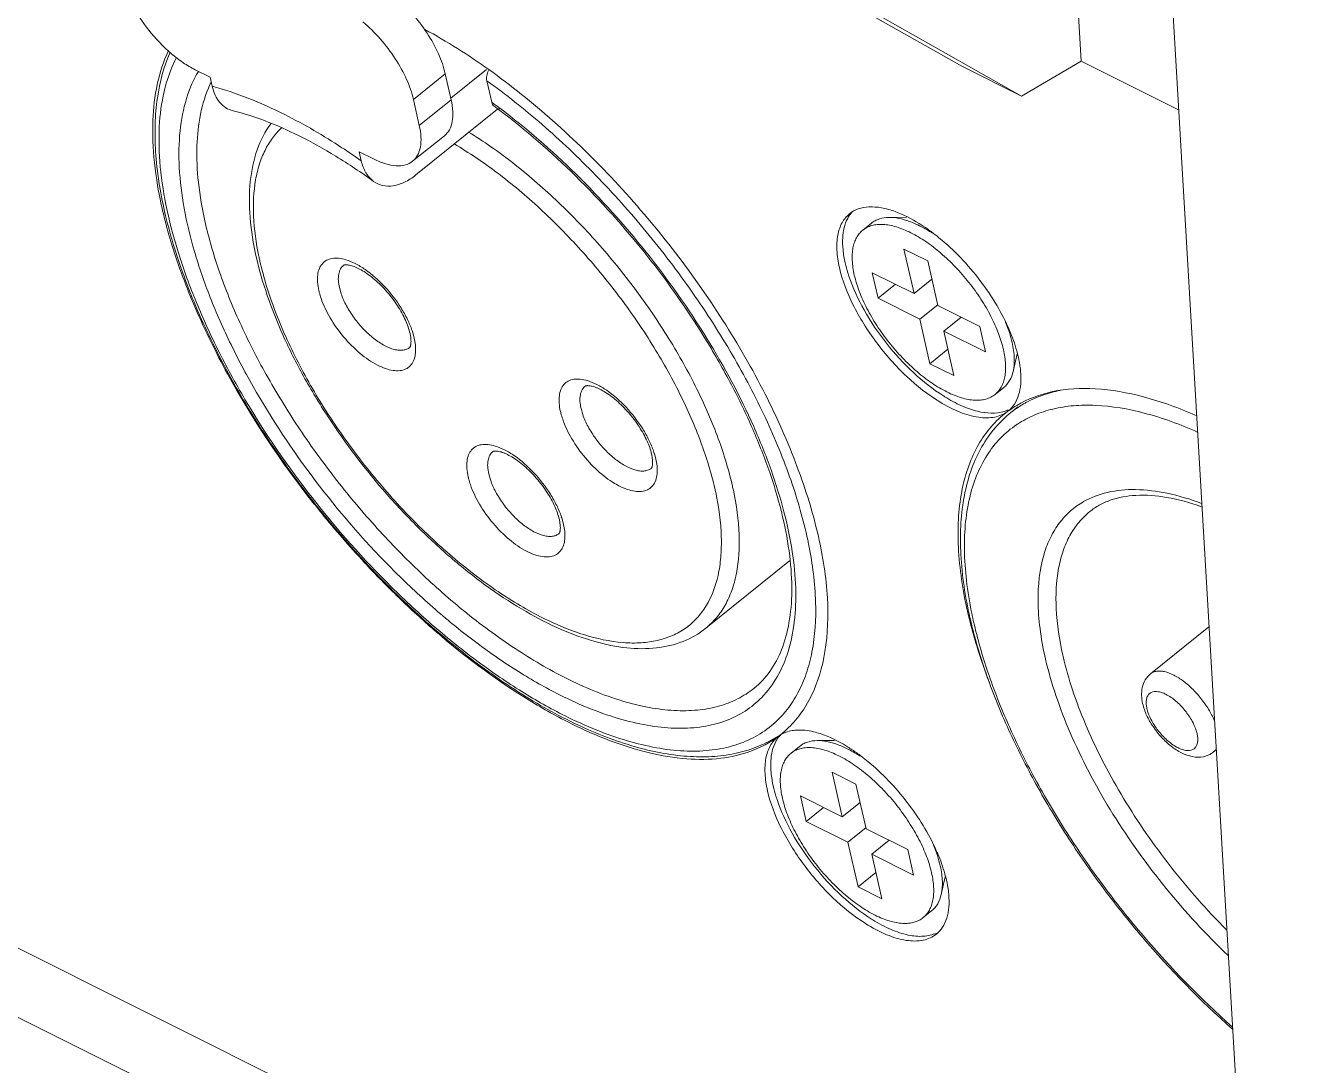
# Model space of a CAD drawing. Header units: millimetres. Extents: x 0 to 1782, y 0 to 1260.
# Drawn here: x 1400.79 to 1431.11, y 692.79 to 717.43 of the extents above; entities that cross this region are included whole.
import ezdxf

# ---------------------------------------------------------------- set-up
doc = ezdxf.new("R2010")
doc.units = ezdxf.units.MM
doc.header["$LTSCALE"] = 0.1
doc.layers.get('0').update_dxf_attribs({"lineweight": 13})

msp = doc.modelspace()

# ---------------------------------------------------------------- linework, layer by layer
for p, q in [((1419.641, 859.821), (1431.625, 655.92)), ((1425.816, 716.59), (1417.747, 853.883)), ((1319.01, 734.724), (1430.263, 679.098)), ((1430.163, 680.792), (1349.567, 721.09)), ((1419.217, 718.601), (1422.991, 716.471)), ((1424.405, 715.763), (1420.632, 717.894)), ((1405.167, 716.208), (1404.813, 716.385)), ((1411.723, 716.393), (1410.875, 715.71)), ((1424.405, 715.763), (1422.991, 716.471)), ((1424.405, 715.763), (1425.816, 716.59)), ((1425.816, 716.59), (1428.127, 715.434)), ((1405.215, 715.996), (1405.167, 716.208)), ((1410.743, 716.29), (1409.988, 715.682)), ((1410.743, 716.29), (1410.883, 715.674)), ((1411.729, 716.123), (1411.843, 715.617)), ((1409.988, 715.682), (1410.128, 715.066)), ((1410.128, 715.066), (1410.883, 715.674)), ((1412.034, 715.476), (1412.015, 715.49)), ((1412.033, 715.463), (1412.015, 715.478)), ((1410.044, 713.891), (1411.983, 715.453)), ((1410.723, 714.823), (1409.968, 714.216)), ((1409.056, 714.264), (1408.702, 714.44)), ((1408.702, 714.44), (1408.751, 714.228)), ((1420.639, 712.583), (1420.845, 712.748)), ((1421.674, 712.89), (1421.265, 712.885)), ((1422.182, 711.853), (1421.617, 712.136)), ((1421.617, 712.136), (1421.856, 711.079)), ((1406.328, 711.945), (1406.325, 711.958)), ((1406.328, 711.945), (1406.327, 711.958)), ((1422.422, 710.796), (1422.182, 711.853)), ((1421.856, 711.079), (1420.866, 711.574)), ((1420.866, 711.574), (1421.003, 710.97)), ((1408.233, 711.221), (1408.275, 711.076)), ((1421.003, 710.97), (1421.413, 711.3)), ((1421.856, 711.079), (1422.28, 711.421)), ((1422.284, 711.404), (1422.269, 711.412)), ((1421.003, 710.97), (1421.993, 710.475)), ((1421.993, 710.475), (1422.417, 710.817)), ((1423.412, 710.301), (1422.422, 710.796)), ((1421.993, 710.475), (1422.232, 709.418)), ((1422.559, 710.192), (1422.969, 710.523)), ((1422.958, 710.514), (1422.954, 710.53)), ((1410.008, 710.02), (1409.971, 710.157)), ((1422.559, 710.192), (1423.549, 709.697)), ((1422.798, 709.136), (1422.559, 710.192)), ((1423.549, 709.697), (1423.412, 710.301)), ((1422.232, 709.418), (1422.657, 709.76)), ((1422.232, 709.418), (1422.798, 709.136)), ((1424.301, 709.656), (1424.204, 709.236)), ((1423.775, 708.689), (1423.981, 708.854)), ((1413.961, 708.357), (1414.002, 708.212)), ((1424.072, 708.285), (1424.002, 708.23)), ((1424.069, 708.283), (1424.089, 708.299)), ((1424.318, 708.395), (1424.14, 708.251)), ((1415.736, 707.156), (1415.699, 707.293)), ((1411.773, 706.808), (1411.814, 706.663)), ((1413.548, 705.607), (1413.511, 705.744)), ((1418.907, 704.75), (1416.917, 703.148)), ((1423.247, 703.393), (1423.243, 703.41)), ((1423.247, 703.393), (1423.245, 703.409)), ((1423.247, 703.393), (1423.26, 703.333)), ((1423.26, 703.333), (1423.268, 703.299)), ((1428.847, 703.184), (1427.464, 702.07)), ((1427.376, 701.247), (1427.364, 701.315)), ((1418.639, 700.587), (1418.709, 700.642)), ((1428.564, 700.653), (1428.576, 700.585)), ((1418.641, 700.589), (1418.621, 700.573)), ((1418.935, 700.184), (1419.141, 700.35)), ((1419.969, 700.491), (1419.561, 700.486)), ((1429.019, 700.267), (1428.956, 700.216)), ((1420.478, 699.454), (1419.912, 699.737)), ((1419.912, 699.737), (1420.152, 698.68)), ((1420.718, 698.397), (1420.478, 699.454)), ((1420.152, 698.68), (1419.162, 699.175)), ((1419.162, 699.175), (1419.299, 698.571)), ((1419.299, 698.571), (1419.709, 698.902)), ((1420.152, 698.68), (1420.576, 699.022)), ((1420.58, 699.006), (1420.565, 699.013)), ((1419.299, 698.571), (1420.289, 698.076)), ((1420.289, 698.076), (1420.713, 698.418)), ((1421.708, 697.902), (1420.718, 698.397)), ((1420.289, 698.076), (1420.528, 697.02)), ((1420.855, 697.793), (1421.265, 698.124)), ((1421.254, 698.115), (1421.25, 698.131)), ((1421.844, 697.299), (1421.708, 697.902)), ((1420.855, 697.793), (1421.844, 697.299)), ((1421.094, 696.737), (1420.855, 697.793)), ((1420.528, 697.02), (1420.952, 697.361)), ((1420.528, 697.02), (1421.094, 696.737)), ((1422.597, 697.257), (1422.5, 696.837)), ((1422.071, 696.29), (1422.277, 696.456))]:
    msp.add_line(p, q)
for centre, radius, start, end in [((1407.715, 714.877), 2.801, 154.713, 155.6542), ((1402.697, 703.069), 15.528, 53.5309, 53.9129), ((1402.851, 703.163), 15.316, 53.3967, 53.7755), ((1402.549, 702.868), 15.778, 53.1309, 53.5309), ((1402.757, 703.037), 15.474, 53.2819, 53.3971), ((1413.516, 713.474), 7.349, 192.0151, 192.7721), ((1408.087, 709.564), 1.975, 17.4551, 18.9467), ((1424.643, 711.969), 3.918, 237.7263, 238.2575), ((1423.767, 709.009), 0.757, 287.8253, 293.4641), ((1425.831, 706.151), 2.696, 129.3435, 131.139), ((1423.781, 708.977), 0.722, 293.4996, 295.1963), ((1425.541, 706.317), 2.457, 125.6576, 126.8136), ((1425.562, 706.288), 2.492, 120.6597, 125.6459), ((1425.828, 706.154), 2.692, 128.8467, 129.343), ((1425.64, 705.964), 2.423, 123.285, 123.8851), ((1413.814, 706.701), 1.975, 17.4551, 18.9467), ((1409.965, 704.833), 7.349, 12.0151, 12.7721), ((1410.101, 704.829), 7.638, 12.0151, 12.7721), ((1425.872, 720.534), 23.261, 218.2511, 219.0425), ((1425.722, 720.41), 23.066, 219.0394, 222.8905), ((1411.626, 705.151), 1.975, 17.4551, 18.9467), ((1409.575, 703.16), 9.98, 11.2863, 12.0538), ((1427.666, 704.087), 2.849, 163.0573, 163.3134), ((1425.302, 720.025), 22.497, 222.8994, 224.1775), ((1421.72, 716.52), 16.702, 230.7413, 230.8618), ((1433.75, 705.961), 10.896, 192.7726, 193.5735), ((1423.644, 718.291), 20.097, 228.3216, 229.2283), ((1433.073, 704.291), 8.314, 192.7739, 193.8122), ((1433.198, 704.284), 8.013, 192.7739, 193.8122), ((1416.947, 702.689), 2.399, 309.3514, 311.4696), ((1417.163, 702.559), 2.463, 308.8857, 310.8437), ((1417.155, 702.568), 2.475, 310.8443, 312.8453), ((1417.047, 702.783), 2.715, 290.3143, 295.3437), ((1418.213, 696.014), 4.569, 23.0883, 24.1339), ((1422.939, 699.57), 3.918, 237.7263, 238.2575)]:
    msp.add_arc(centre, radius, start, end)
for points, knots in [([(1404.813, 716.385), (1404.716, 716.434), (1404.518, 716.552), (1404.134, 716.85), (1403.696, 717.312), (1403.347, 717.842), (1403.148, 718.281), (1403.081, 718.497), (1403.057, 718.602)], [0, 0, 0, 0, 0.113085, 0.236884, 0.502527, 0.76681, 0.888997, 1, 1, 1, 1]), ([(1410.743, 716.29), (1410.706, 716.452), (1410.586, 716.788), (1410.316, 717.27), (1409.966, 717.731), (1409.689, 718.007), (1409.542, 718.131)], [0, 0, 0, 0, 0.223806, 0.475951, 0.740604, 1, 1, 1, 1]), ([(1408.787, 717.523), (1408.934, 717.399), (1409.212, 717.123), (1409.562, 716.662), (1409.831, 716.18), (1409.952, 715.844), (1409.988, 715.682)], [0, 0, 0, 0, 0.259396, 0.524049, 0.776195, 1, 1, 1, 1]), ([(1419.588, 705.32), (1419.461, 705.88), (1419.102, 707.034), (1418.336, 708.749), (1417.337, 710.482), (1416.144, 712.17), (1414.796, 713.754), (1413.344, 715.176), (1411.838, 716.387), (1410.782, 717.057), (1410.256, 717.341)], [0, 0, 0, 0, 0.110392, 0.231637, 0.360803, 0.494465, 0.628877, 0.760259, 0.885016, 1, 1, 1, 1]), ([(1404.183, 716.84), (1403.94, 716.331), (1403.773, 715.417), (1403.829, 714.153), (1403.95, 713.458), (1404.031, 713.098)], [0, 0, 0, 0, 0.445163, 0.708582, 1, 1, 1, 1]), ([(1404.224, 716.8), (1404.071, 716.458), (1403.92, 715.887), (1403.854, 715.089), (1403.873, 714.184), (1404.069, 712.962), (1404.536, 711.435), (1405.228, 709.843), (1406.122, 708.235), (1407.193, 706.657), (1408.406, 705.158), (1409.724, 703.785), (1411.108, 702.579), (1412.516, 701.577), (1413.907, 700.809), (1415.245, 700.298), (1416.325, 700.097), (1417.121, 700.099), (1417.666, 700.178), (1418.169, 700.336), (1418.475, 700.496), (1418.618, 700.587)], [0, 0, 0, 0, 0.045367, 0.070197, 0.096643, 0.154556, 0.219042, 0.289252, 0.363846, 0.441165, 0.519374, 0.596583, 0.670963, 0.740872, 0.804992, 0.862508, 0.913337, 0.936542, 0.958525, 0.979555, 1, 1, 1, 1]), ([(1413.582, 701.072), (1413.232, 701.247), (1412.525, 701.647), (1411.491, 702.356), (1410.461, 703.184), (1409.104, 704.442), (1407.544, 706.203), (1406.217, 708.137), (1405.341, 709.739), (1404.806, 710.915), (1404.393, 712.059), (1404.108, 713.153), (1403.958, 714.177), (1403.945, 715.115), (1404.07, 715.952), (1404.256, 716.455), (1404.373, 716.678)], [0, 0, 0, 0, 0.060653, 0.125609, 0.194115, 0.26534, 0.412035, 0.557767, 0.627815, 0.694732, 0.757722, 0.81614, 0.869544, 0.917767, 0.961018, 1, 1, 1, 1]), ([(1404.891, 716.347), (1404.771, 716.145), (1404.575, 715.685), (1404.43, 714.91), (1404.418, 714.035), (1404.539, 713.074), (1404.79, 712.043), (1405.165, 710.961), (1405.659, 709.847), (1406.475, 708.322), (1407.723, 706.478), (1409.199, 704.795), (1410.485, 703.593), (1411.464, 702.8), (1412.447, 702.121), (1413.12, 701.739), (1413.453, 701.572)], [0, 0, 0, 0, 0.038441, 0.081006, 0.128538, 0.181335, 0.239286, 0.301974, 0.368761, 0.438847, 0.585081, 0.732677, 0.804424, 0.873453, 0.93891, 1, 1, 1, 1]), ([(1411.764, 716.365), (1411.746, 716.325), (1411.721, 716.245), (1411.72, 716.16), (1411.729, 716.123)], [0, 0, 0, 0, 0.532822, 1, 1, 1, 1]), ([(1411.729, 716.123), (1412.181, 715.799), (1413.074, 715.089), (1414.336, 713.891), (1415.526, 712.561), (1416.611, 711.137), (1417.56, 709.657), (1418.347, 708.164), (1418.951, 706.699), (1419.233, 705.719), (1419.335, 705.244)], [0, 0, 0, 0, 0.123255, 0.25262, 0.385349, 0.518536, 0.649252, 0.774686, 0.8923, 1, 1, 1, 1]), ([(1405.163, 716.032), (1404.96, 715.583), (1404.823, 714.786), (1404.876, 713.684), (1404.981, 713.08), (1405.052, 712.767)], [0, 0, 0, 0, 0.446368, 0.709478, 1, 1, 1, 1]), ([(1405.215, 715.996), (1405.232, 715.923), (1405.276, 715.786), (1405.386, 715.608), (1405.534, 715.478), (1405.652, 715.428), (1405.713, 715.413)], [0, 0, 0, 0, 0.278503, 0.532008, 0.768188, 1, 1, 1, 1]), ([(1406.942, 715.321), (1406.654, 715.465), (1406.089, 715.72), (1405.502, 715.918), (1405.215, 715.996)], [0, 0, 0, 0, 0.519865, 1, 1, 1, 1]), ([(1410.723, 714.823), (1410.771, 714.862), (1410.855, 714.966), (1410.92, 715.169), (1410.93, 715.412), (1410.903, 715.584), (1410.883, 715.674)], [0, 0, 0, 0, 0.20327, 0.4296, 0.693706, 1, 1, 1, 1]), ([(1411.843, 715.617), (1411.848, 715.597), (1411.861, 715.56), (1411.887, 715.53), (1411.902, 715.519)], [0, 0, 0, 0, 0.529795, 1, 1, 1, 1]), ([(1418.246, 701.511), (1418.388, 701.656), (1418.642, 701.999), (1418.899, 702.613), (1419.041, 703.326), (1419.067, 704.125), (1418.98, 705.001), (1418.78, 705.939), (1418.472, 706.927), (1417.909, 708.323), (1416.964, 710.081), (1415.544, 712.09), (1413.899, 713.924), (1412.669, 714.998), (1412.034, 715.476)], [0, 0, 0, 0, 0.036968, 0.076566, 0.120082, 0.168284, 0.221481, 0.279638, 0.342451, 0.409416, 0.553006, 0.704124, 0.855535, 1, 1, 1, 1]), ([(1409.045, 713.739), (1408.753, 713.949), (1408.178, 714.333), (1407.314, 714.817), (1406.5, 715.18), (1405.966, 715.351), (1405.713, 715.413)], [0, 0, 0, 0, 0.287582, 0.55266, 0.79138, 1, 1, 1, 1]), ([(1408.751, 714.228), (1408.6, 714.334), (1408.018, 714.73), (1407.408, 715.087), (1406.942, 715.321)], [0, 0, 0, 0, 0.260888, 1, 1, 1, 1]), ([(1418.064, 701.727), (1418.205, 701.841), (1418.465, 702.122), (1418.746, 702.655), (1418.917, 703.302), (1418.977, 704.054), (1418.921, 704.898), (1418.749, 705.82), (1418.463, 706.801), (1418.066, 707.826), (1417.565, 708.875), (1416.761, 710.3), (1415.559, 712.017), (1413.898, 713.875), (1412.652, 714.96), (1412.008, 715.44)], [0, 0, 0, 0, 0.033401, 0.069414, 0.109902, 0.155887, 0.207703, 0.265248, 0.328125, 0.395735, 0.467324, 0.542025, 0.696848, 0.852208, 1, 1, 1, 1]), ([(1406.613, 715.113), (1406.473, 714.924), (1406.247, 714.479), (1406.091, 713.713), (1406.095, 712.852), (1406.192, 712.258), (1406.262, 711.949)], [0, 0, 0, 0, 0.215526, 0.449879, 0.71027, 1, 1, 1, 1]), ([(1406.325, 711.958), (1406.258, 712.277), (1406.172, 712.881), (1406.203, 713.623), (1406.326, 714.139), (1406.458, 714.473), (1406.634, 714.766), (1406.781, 714.933), (1406.86, 715.007)], [0, 0, 0, 0, 0.302562, 0.565848, 0.684024, 0.79455, 0.899129, 1, 1, 1, 1]), ([(1410.128, 715.066), (1410.149, 714.976), (1410.175, 714.804), (1410.165, 714.562), (1410.1, 714.358), (1410.016, 714.254), (1409.968, 714.216)], [0, 0, 0, 0, 0.306294, 0.5704, 0.79673, 1, 1, 1, 1]), ([(1411.294, 714.909), (1411.654, 714.688), (1412.371, 714.184), (1413.391, 713.304), (1414.365, 712.297), (1415.262, 711.196), (1416.054, 710.034), (1416.715, 708.851), (1417.224, 707.682), (1417.464, 706.898), (1417.55, 706.518)], [0, 0, 0, 0, 0.118549, 0.245254, 0.377141, 0.510937, 0.64326, 0.77081, 0.890567, 1, 1, 1, 1]), ([(1410.954, 714.627), (1411.307, 714.419), (1412.013, 713.941), (1413.016, 713.096), (1413.978, 712.12), (1414.866, 711.046), (1415.651, 709.91), (1416.306, 708.749), (1416.811, 707.602), (1417.048, 706.832), (1417.132, 706.458)], [0, 0, 0, 0, 0.117326, 0.24337, 0.375093, 0.509106, 0.641887, 0.769991, 0.890247, 1, 1, 1, 1]), ([(1409.968, 714.216), (1409.918, 714.175), (1409.792, 714.113), (1409.567, 714.097), (1409.315, 714.149), (1409.144, 714.22), (1409.056, 714.264)], [0, 0, 0, 0, 0.200858, 0.426295, 0.691371, 1, 1, 1, 1]), ([(1409.045, 713.739), (1408.971, 713.792), (1408.84, 713.943), (1408.773, 714.128), (1408.751, 714.228)], [0, 0, 0, 0, 0.469502, 1, 1, 1, 1]), ([(1410.044, 713.891), (1409.961, 713.824), (1409.792, 713.713), (1409.521, 713.622), (1409.26, 713.625), (1409.108, 713.693), (1409.045, 713.739)], [0, 0, 0, 0, 0.294638, 0.553757, 0.783358, 1, 1, 1, 1]), ([(1404.031, 713.098), (1404.047, 713.027), (1404.116, 712.737), (1404.197, 712.449), (1404.263, 712.233)], [0, 0, 0, 0, 0.243965, 1, 1, 1, 1]), ([(1420.283, 712.863), (1420.292, 712.88), (1420.33, 712.946), (1420.379, 713.006), (1420.42, 713.045)], [0, 0, 0, 0, 0.256624, 1, 1, 1, 1]), ([(1421.407, 713.025), (1421.301, 713.063), (1421.098, 713.121), (1420.8, 713.147), (1420.537, 713.103), (1420.387, 713.022), (1420.326, 712.972)], [0, 0, 0, 0, 0.298309, 0.559239, 0.788835, 1, 1, 1, 1]), ([(1405.052, 712.767), (1405.141, 712.375), (1405.377, 711.569), (1405.866, 710.363), (1406.493, 709.133), (1407.245, 707.906), (1408.104, 706.712), (1409.052, 705.577), (1410.065, 704.528), (1410.784, 703.887), (1411.151, 703.588)], [0, 0, 0, 0, 0.107713, 0.224373, 0.348269, 0.477395, 0.609498, 0.742215, 0.873156, 1, 1, 1, 1]), ([(1420.326, 712.972), (1420.254, 712.914), (1420.128, 712.758), (1420.03, 712.453), (1420.016, 712.089), (1420.055, 711.832), (1420.086, 711.696)], [0, 0, 0, 0, 0.203247, 0.429585, 0.693789, 1, 1, 1, 1]), ([(1420.223, 711.807), (1420.2, 711.909), (1420.166, 712.107), (1420.153, 712.465), (1420.207, 712.723), (1420.283, 712.863)], [0, 0, 0, 0, 0.293301, 0.557478, 1, 1, 1, 1]), ([(1421.265, 712.885), (1421.187, 712.884), (1421.071, 712.868), (1420.933, 712.81), (1420.873, 712.771), (1420.845, 712.748)], [0, 0, 0, 0, 0.522614, 0.764461, 1, 1, 1, 1]), ([(1422.292, 712.511), (1422.202, 712.57), (1422.026, 712.674), (1421.759, 712.794), (1421.507, 712.868), (1421.342, 712.886), (1421.265, 712.885)], [0, 0, 0, 0, 0.290288, 0.554665, 0.79112, 1, 1, 1, 1]), ([(1422.172, 712.612), (1422.108, 712.657), (1421.866, 712.817), (1421.606, 712.952), (1421.407, 713.025)], [0, 0, 0, 0, 0.2695, 1, 1, 1, 1]), ([(1420.44, 711.52), (1420.426, 711.578), (1420.405, 711.692), (1420.388, 711.859), (1420.388, 712.016), (1420.404, 712.16), (1420.438, 712.29), (1420.488, 712.405), (1420.554, 712.504), (1420.61, 712.559), (1420.639, 712.583)], [0, 0, 0, 0, 0.158226, 0.305963, 0.442992, 0.569705, 0.686974, 0.796253, 0.899681, 1, 1, 1, 1]), ([(1420.639, 712.583), (1420.67, 712.608), (1420.739, 712.652), (1420.856, 712.696), (1420.986, 712.719), (1421.128, 712.721), (1421.28, 712.702), (1421.441, 712.662), (1421.61, 712.602), (1421.722, 712.551), (1421.78, 712.523)], [0, 0, 0, 0, 0.099024, 0.201383, 0.309984, 0.427047, 0.554035, 0.69176, 0.840524, 1, 1, 1, 1]), ([(1421.78, 712.523), (1421.902, 712.461), (1422.148, 712.314), (1422.501, 712.041), (1422.842, 711.716), (1423.161, 711.35), (1423.443, 710.958), (1423.68, 710.553), (1423.861, 710.153), (1423.945, 709.883), (1423.975, 709.752)], [0, 0, 0, 0, 0.11305, 0.236717, 0.367795, 0.502524, 0.636908, 0.766974, 0.889032, 1, 1, 1, 1]), ([(1422.445, 712.405), (1422.422, 712.424), (1422.333, 712.495), (1422.242, 712.563), (1422.172, 712.612)], [0, 0, 0, 0, 0.25444, 1, 1, 1, 1]), ([(1404.263, 712.233), (1404.421, 711.722), (1404.812, 710.681), (1405.844, 708.59), (1406.85, 707.091), (1407.605, 706.133)], [0, 0, 0, 0, 0.229651, 0.476242, 1, 1, 1, 1]), ([(1424.12, 710.207), (1424.032, 710.412), (1423.82, 710.822), (1423.299, 711.591), (1422.808, 712.109), (1422.445, 712.405)], [0, 0, 0, 0, 0.24069, 0.495122, 1, 1, 1, 1]), ([(1406.262, 711.949), (1406.332, 711.641), (1406.516, 711.009), (1406.894, 710.064), (1407.378, 709.103), (1408.156, 707.815), (1409.084, 706.598), (1410.13, 705.49), (1410.949, 704.74), (1411.788, 704.086), (1412.63, 703.54), (1413.459, 703.116), (1414.26, 702.821), (1415.023, 702.663), (1415.735, 702.654), (1416.382, 702.803), (1416.756, 703.018), (1416.917, 703.148)], [0, 0, 0, 0, 0.061856, 0.128403, 0.1988, 0.27207, 0.422423, 0.497121, 0.569835, 0.639443, 0.704977, 0.7657, 0.821205, 0.871519, 0.917242, 0.959506, 1, 1, 1, 1]), ([(1417.153, 706.363), (1417.227, 706.017), (1417.298, 705.505), (1417.284, 704.844), (1417.203, 704.284), (1417.017, 703.778), (1416.715, 703.378), (1416.446, 703.141), (1416.13, 702.964), (1415.772, 702.848), (1415.378, 702.793), (1414.784, 702.803), (1413.966, 702.983), (1412.946, 703.418), (1411.882, 704.064), (1410.813, 704.897), (1409.777, 705.888), (1408.814, 707), (1407.959, 708.192), (1407.244, 709.418), (1406.695, 710.634), (1406.439, 711.453), (1406.349, 711.85)], [0, 0, 0, 0, 0.058755, 0.08501, 0.109246, 0.152461, 0.172378, 0.191853, 0.211518, 0.231984, 0.253765, 0.277245, 0.330097, 0.391346, 0.460386, 0.535792, 0.61561, 0.697576, 0.779281, 0.858338, 0.932529, 1, 1, 1, 1]), ([(1408.386, 711.881), (1408.33, 711.898), (1408.222, 711.922), (1408.064, 711.92), (1407.928, 711.878), (1407.821, 711.793), (1407.749, 711.67), (1407.712, 711.518), (1407.711, 711.341), (1407.731, 711.217), (1407.746, 711.152)], [0, 0, 0, 0, 0.140054, 0.261886, 0.370118, 0.473062, 0.58085, 0.701949, 0.841313, 1, 1, 1, 1]), ([(1409.955, 710.206), (1409.924, 710.296), (1409.847, 710.479), (1409.645, 710.84), (1409.324, 711.255), (1408.942, 711.596), (1408.621, 711.792), (1408.463, 711.858), (1408.386, 711.881)], [0, 0, 0, 0, 0.121414, 0.252033, 0.524259, 0.783338, 0.898415, 1, 1, 1, 1]), ([(1408.333, 711.753), (1408.303, 711.729), (1408.25, 711.664), (1408.21, 711.537), (1408.204, 711.385), (1408.22, 711.278), (1408.233, 711.221)], [0, 0, 0, 0, 0.203239, 0.429582, 0.693831, 1, 1, 1, 1]), ([(1409.907, 710.136), (1409.883, 710.244), (1409.8, 710.471), (1409.648, 710.742), (1409.494, 710.962), (1409.363, 711.124), (1409.223, 711.274), (1409.077, 711.409), (1408.931, 711.526), (1408.787, 711.622), (1408.671, 711.684), (1408.584, 711.72), (1408.527, 711.739), (1408.476, 711.753), (1408.433, 711.76), (1408.397, 711.763), (1408.37, 711.762), (1408.353, 711.76), (1408.343, 711.758), (1408.339, 711.756), (1408.336, 711.755), (1408.334, 711.754), (1408.333, 711.753), (1408.333, 711.753)], [0, 0, 0, 0, 0.138565, 0.302538, 0.389422, 0.47712, 0.56383, 0.647748, 0.727028, 0.799805, 0.864139, 0.892529, 0.917969, 0.940112, 0.958679, 0.973658, 0.985047, 0.992804, 0.995445, 0.997394, 0.998746, 0.999587, 1, 1, 1, 1]), ([(1420.086, 711.696), (1420.155, 711.394), (1420.398, 710.77), (1420.944, 709.9), (1421.639, 709.117), (1422.185, 708.684), (1422.468, 708.512)], [0, 0, 0, 0, 0.229285, 0.489398, 0.755171, 1, 1, 1, 1]), ([(1420.312, 711.491), (1420.303, 711.518), (1420.27, 711.622), (1420.241, 711.728), (1420.223, 711.807)], [0, 0, 0, 0, 0.257836, 1, 1, 1, 1]), ([(1422.635, 708.749), (1422.513, 708.81), (1422.266, 708.958), (1421.914, 709.23), (1421.572, 709.556), (1421.254, 709.921), (1420.972, 710.314), (1420.735, 710.718), (1420.554, 711.119), (1420.469, 711.389), (1420.44, 711.52)], [0, 0, 0, 0, 0.11305, 0.236717, 0.367795, 0.502524, 0.636908, 0.766974, 0.889032, 1, 1, 1, 1]), ([(1422.551, 708.656), (1422.301, 708.814), (1421.816, 709.198), (1421.183, 709.887), (1420.662, 710.659), (1420.404, 711.215), (1420.312, 711.491)], [0, 0, 0, 0, 0.2416, 0.502494, 0.76203, 1, 1, 1, 1]), ([(1407.746, 711.152), (1407.749, 711.136), (1407.764, 711.074), (1407.783, 711.012), (1407.799, 710.966)], [0, 0, 0, 0, 0.241765, 1, 1, 1, 1]), ([(1407.799, 710.966), (1407.854, 710.805), (1408.01, 710.482), (1408.325, 710.042), (1408.701, 709.663), (1409.046, 709.421), (1409.317, 709.301), (1409.499, 709.254), (1409.664, 709.248), (1409.807, 709.284), (1409.922, 709.366), (1410, 709.488), (1410.04, 709.642), (1410.043, 709.753), (1410.039, 709.813)], [0, 0, 0, 0, 0.149974, 0.312943, 0.473723, 0.617528, 0.679625, 0.734157, 0.78144, 0.82304, 0.862043, 0.902446, 0.947733, 1, 1, 1, 1]), ([(1408.275, 711.076), (1408.309, 710.978), (1408.399, 710.779), (1408.578, 710.498), (1408.796, 710.237), (1409.038, 710.016), (1409.285, 709.85), (1409.491, 709.763), (1409.643, 709.736), (1409.742, 709.737), (1409.83, 709.759), (1409.88, 709.788), (1409.901, 709.806)], [0, 0, 0, 0, 0.137937, 0.287728, 0.440676, 0.587751, 0.72067, 0.833373, 0.881506, 0.924486, 0.963395, 1, 1, 1, 1]), ([(1424.181, 709.918), (1424.163, 709.998), (1424.117, 710.162), (1424.058, 710.321), (1424.024, 710.402)], [0, 0, 0, 0, 0.483161, 1, 1, 1, 1]), ([(1409.901, 709.806), (1409.901, 709.805), (1409.904, 709.808), (1409.905, 709.81), (1409.909, 709.816), (1409.912, 709.823), (1409.916, 709.834), (1409.921, 709.849), (1409.926, 709.876), (1409.931, 709.919), (1409.931, 709.98), (1409.924, 710.055), (1409.914, 710.108), (1409.907, 710.136)], [0, 0, 0, 0, 0.00606, 0.01668, 0.033899, 0.059158, 0.094007, 0.139449, 0.19533, 0.337595, 0.520221, 0.741935, 1, 1, 1, 1]), ([(1410.039, 709.813), (1410.038, 709.829), (1410.032, 709.899), (1410.02, 709.968), (1410.008, 710.02)], [0, 0, 0, 0, 0.238329, 1, 1, 1, 1]), ([(1424.329, 709.575), (1424.317, 709.626), (1424.262, 709.841), (1424.186, 710.051), (1424.12, 710.207)], [0, 0, 0, 0, 0.235967, 1, 1, 1, 1]), ([(1423.975, 709.752), (1423.988, 709.693), (1424.01, 709.579), (1424.027, 709.412), (1424.027, 709.256), (1424.01, 709.112), (1423.977, 708.982), (1423.927, 708.866), (1423.86, 708.767), (1423.805, 708.712), (1423.775, 708.689)], [0, 0, 0, 0, 0.158226, 0.305963, 0.442992, 0.569705, 0.686974, 0.796253, 0.899681, 1, 1, 1, 1]), ([(1424.204, 709.236), (1424.228, 709.338), (1424.239, 709.505), (1424.218, 709.733), (1424.195, 709.855), (1424.181, 709.918)], [0, 0, 0, 0, 0.459473, 0.719731, 1, 1, 1, 1]), ([(1424.382, 709.242), (1424.38, 709.269), (1424.368, 709.381), (1424.348, 709.492), (1424.329, 709.575)], [0, 0, 0, 0, 0.24021, 1, 1, 1, 1]), ([(1423.981, 708.854), (1424.009, 708.876), (1424.06, 708.927), (1424.147, 709.05), (1424.187, 709.159), (1424.204, 709.236)], [0, 0, 0, 0, 0.235537, 0.477381, 1, 1, 1, 1]), ([(1424.089, 708.299), (1424.146, 708.345), (1424.249, 708.462), (1424.348, 708.685), (1424.395, 708.951), (1424.391, 709.141), (1424.382, 709.242)], [0, 0, 0, 0, 0.2149, 0.446237, 0.705663, 1, 1, 1, 1]), ([(1414.114, 709.017), (1414.057, 709.034), (1413.949, 709.058), (1413.792, 709.057), (1413.656, 709.014), (1413.548, 708.929), (1413.476, 708.806), (1413.44, 708.654), (1413.438, 708.477), (1413.458, 708.353), (1413.473, 708.288)], [0, 0, 0, 0, 0.140054, 0.261886, 0.370118, 0.473062, 0.58085, 0.701949, 0.841313, 1, 1, 1, 1]), ([(1414.061, 708.889), (1414.031, 708.865), (1413.978, 708.8), (1413.938, 708.673), (1413.931, 708.521), (1413.948, 708.414), (1413.961, 708.357)], [0, 0, 0, 0, 0.203239, 0.429582, 0.693831, 1, 1, 1, 1]), ([(1415.635, 707.272), (1415.61, 707.38), (1415.527, 707.607), (1415.376, 707.878), (1415.221, 708.098), (1415.09, 708.26), (1414.95, 708.41), (1414.805, 708.545), (1414.658, 708.662), (1414.515, 708.758), (1414.399, 708.82), (1414.312, 708.856), (1414.255, 708.876), (1414.204, 708.889), (1414.16, 708.897), (1414.125, 708.899), (1414.098, 708.898), (1414.08, 708.896), (1414.071, 708.894), (1414.066, 708.893), (1414.063, 708.891), (1414.062, 708.89), (1414.06, 708.889), (1414.061, 708.889)], [0, 0, 0, 0, 0.138565, 0.302538, 0.389422, 0.47712, 0.56383, 0.647748, 0.727028, 0.799805, 0.864139, 0.892529, 0.917969, 0.940112, 0.958679, 0.973658, 0.985047, 0.992804, 0.995445, 0.997394, 0.998746, 0.999587, 1, 1, 1, 1]), ([(1415.683, 707.342), (1415.652, 707.432), (1415.574, 707.616), (1415.372, 707.976), (1415.052, 708.391), (1414.669, 708.733), (1414.349, 708.928), (1414.19, 708.994), (1414.114, 709.017)], [0, 0, 0, 0, 0.121414, 0.252033, 0.524259, 0.783338, 0.898415, 1, 1, 1, 1]), ([(1428.543, 708.19), (1428.139, 708.368), (1427.358, 708.654), (1426.204, 708.862), (1425.166, 708.812), (1424.551, 708.586), (1424.291, 708.431)], [0, 0, 0, 0, 0.300347, 0.563783, 0.793756, 1, 1, 1, 1]), ([(1422.468, 708.512), (1422.621, 708.419), (1422.916, 708.265), (1423.359, 708.134), (1423.756, 708.126), (1423.984, 708.219), (1424.072, 708.285)], [0, 0, 0, 0, 0.314669, 0.583105, 0.806895, 1, 1, 1, 1]), ([(1423.999, 708.288), (1423.796, 708.223), (1423.428, 708.251), (1422.963, 708.421), (1422.71, 708.557), (1422.581, 708.637)], [0, 0, 0, 0, 0.427201, 0.695692, 1, 1, 1, 1]), ([(1423.775, 708.689), (1423.745, 708.664), (1423.676, 708.62), (1423.559, 708.575), (1423.429, 708.552), (1423.287, 708.55), (1423.135, 708.569), (1422.974, 708.609), (1422.805, 708.669), (1422.692, 708.72), (1422.635, 708.749)], [0, 0, 0, 0, 0.099024, 0.201383, 0.309984, 0.427047, 0.554035, 0.69176, 0.840524, 1, 1, 1, 1]), ([(1424.488, 708.486), (1424.512, 708.499), (1424.607, 708.55), (1424.705, 708.595), (1424.781, 708.626)], [0, 0, 0, 0, 0.248057, 1, 1, 1, 1]), ([(1424.781, 708.626), (1424.823, 708.643), (1424.999, 708.709), (1425.181, 708.758), (1425.32, 708.785)], [0, 0, 0, 0, 0.244856, 1, 1, 1, 1]), ([(1413.473, 708.288), (1413.477, 708.273), (1413.492, 708.21), (1413.51, 708.148), (1413.526, 708.102)], [0, 0, 0, 0, 0.241765, 1, 1, 1, 1]), ([(1414.002, 708.212), (1414.036, 708.114), (1414.126, 707.915), (1414.305, 707.634), (1414.524, 707.374), (1414.766, 707.152), (1415.012, 706.986), (1415.219, 706.899), (1415.371, 706.872), (1415.47, 706.874), (1415.557, 706.895), (1415.607, 706.925), (1415.629, 706.942)], [0, 0, 0, 0, 0.137937, 0.287728, 0.440676, 0.587751, 0.72067, 0.833373, 0.881506, 0.924486, 0.963395, 1, 1, 1, 1]), ([(1424.001, 708.231), (1423.871, 708.126), (1423.628, 707.884), (1423.226, 707.286), (1422.918, 706.327), (1422.865, 704.993), (1423.01, 704.049), (1423.123, 703.552)], [0, 0, 0, 0, 0.100442, 0.20407, 0.430219, 0.693906, 1, 1, 1, 1]), ([(1424.14, 708.251), (1424.167, 708.273), (1424.278, 708.358), (1424.396, 708.434), (1424.488, 708.486)], [0, 0, 0, 0, 0.249241, 1, 1, 1, 1]), ([(1424.311, 707.989), (1424.436, 708.071), (1424.706, 708.214), (1425.154, 708.359), (1425.644, 708.435), (1426.373, 708.445), (1427.376, 708.27), (1428.162, 707.98), (1428.57, 707.799)], [0, 0, 0, 0, 0.101056, 0.205956, 0.316797, 0.435206, 0.698398, 1, 1, 1, 1]), ([(1413.526, 708.102), (1413.582, 707.941), (1413.738, 707.618), (1414.053, 707.178), (1414.429, 706.799), (1414.773, 706.557), (1415.045, 706.437), (1415.226, 706.391), (1415.391, 706.384), (1415.535, 706.421), (1415.65, 706.502), (1415.728, 706.624), (1415.768, 706.778), (1415.77, 706.89), (1415.767, 706.949)], [0, 0, 0, 0, 0.149974, 0.312943, 0.473723, 0.617528, 0.679625, 0.734157, 0.78144, 0.82304, 0.862043, 0.902446, 0.947733, 1, 1, 1, 1]), ([(1424.057, 708.182), (1423.923, 708.065), (1423.675, 707.8), (1423.38, 707.333), (1423.162, 706.8), (1422.965, 705.988), (1422.923, 704.831), (1423.069, 703.892), (1423.181, 703.4)], [0, 0, 0, 0, 0.104751, 0.212061, 0.324117, 0.442544, 0.703107, 1, 1, 1, 1]), ([(1423.243, 703.41), (1423.188, 703.667), (1423.1, 704.168), (1423.04, 704.901), (1423.056, 705.581), (1423.149, 706.204), (1423.319, 706.762), (1423.566, 707.25), (1423.888, 707.662), (1424.15, 707.881), (1424.29, 707.975)], [0, 0, 0, 0, 0.158996, 0.30696, 0.443699, 0.569747, 0.686232, 0.794955, 0.898485, 1, 1, 1, 1]), ([(1411.926, 707.468), (1411.869, 707.485), (1411.761, 707.508), (1411.604, 707.507), (1411.468, 707.465), (1411.36, 707.379), (1411.288, 707.257), (1411.252, 707.105), (1411.25, 706.928), (1411.27, 706.803), (1411.285, 706.738)], [0, 0, 0, 0, 0.140054, 0.261886, 0.370118, 0.473062, 0.58085, 0.701949, 0.841313, 1, 1, 1, 1]), ([(1411.873, 707.34), (1411.843, 707.315), (1411.79, 707.25), (1411.75, 707.123), (1411.743, 706.972), (1411.76, 706.864), (1411.773, 706.808)], [0, 0, 0, 0, 0.203239, 0.429582, 0.693831, 1, 1, 1, 1]), ([(1413.447, 705.723), (1413.422, 705.83), (1413.339, 706.058), (1413.188, 706.329), (1413.033, 706.549), (1412.902, 706.71), (1412.762, 706.861), (1412.617, 706.996), (1412.47, 707.113), (1412.327, 707.208), (1412.211, 707.27), (1412.124, 707.307), (1412.067, 707.326), (1412.016, 707.34), (1411.972, 707.347), (1411.937, 707.35), (1411.909, 707.349), (1411.892, 707.347), (1411.883, 707.344), (1411.878, 707.343), (1411.875, 707.341), (1411.874, 707.341), (1411.872, 707.339), (1411.873, 707.34)], [0, 0, 0, 0, 0.138565, 0.302538, 0.389422, 0.47712, 0.56383, 0.647748, 0.727028, 0.799805, 0.864139, 0.892529, 0.917969, 0.940112, 0.958679, 0.973658, 0.985047, 0.992804, 0.995445, 0.997394, 0.998746, 0.999587, 1, 1, 1, 1]), ([(1413.495, 705.792), (1413.464, 705.883), (1413.386, 706.066), (1413.184, 706.427), (1412.864, 706.841), (1412.481, 707.183), (1412.161, 707.378), (1412.002, 707.445), (1411.926, 707.468)], [0, 0, 0, 0, 0.121414, 0.252033, 0.524259, 0.783338, 0.898415, 1, 1, 1, 1]), ([(1415.629, 706.942), (1415.628, 706.941), (1415.632, 706.944), (1415.633, 706.946), (1415.637, 706.952), (1415.64, 706.959), (1415.644, 706.971), (1415.648, 706.985), (1415.654, 707.012), (1415.659, 707.055), (1415.659, 707.117), (1415.651, 707.191), (1415.641, 707.244), (1415.635, 707.272)], [0, 0, 0, 0, 0.00606, 0.01668, 0.033899, 0.059158, 0.094007, 0.139449, 0.19533, 0.337595, 0.520221, 0.741935, 1, 1, 1, 1]), ([(1415.767, 706.949), (1415.766, 706.966), (1415.76, 707.035), (1415.748, 707.104), (1415.736, 707.156)], [0, 0, 0, 0, 0.238329, 1, 1, 1, 1]), ([(1411.285, 706.738), (1411.289, 706.723), (1411.304, 706.661), (1411.322, 706.599), (1411.338, 706.553)], [0, 0, 0, 0, 0.241765, 1, 1, 1, 1]), ([(1411.338, 706.553), (1411.394, 706.391), (1411.55, 706.069), (1411.865, 705.629), (1412.241, 705.249), (1412.585, 705.008), (1412.857, 704.888), (1413.038, 704.841), (1413.203, 704.835), (1413.347, 704.871), (1413.462, 704.953), (1413.54, 705.075), (1413.58, 705.228), (1413.582, 705.34), (1413.579, 705.399)], [0, 0, 0, 0, 0.149974, 0.312943, 0.473723, 0.617528, 0.679625, 0.734157, 0.78144, 0.82304, 0.862043, 0.902446, 0.947733, 1, 1, 1, 1]), ([(1411.814, 706.663), (1411.848, 706.565), (1411.938, 706.366), (1412.117, 706.085), (1412.336, 705.824), (1412.577, 705.603), (1412.824, 705.437), (1413.031, 705.349), (1413.183, 705.323), (1413.281, 705.324), (1413.369, 705.346), (1413.419, 705.375), (1413.441, 705.393)], [0, 0, 0, 0, 0.137937, 0.287728, 0.440676, 0.587751, 0.72067, 0.833373, 0.881506, 0.924486, 0.963395, 1, 1, 1, 1]), ([(1417.572, 706.419), (1417.646, 706.071), (1417.739, 705.412), (1417.696, 704.606), (1417.547, 704.051), (1417.389, 703.696), (1417.181, 703.391), (1417.009, 703.221), (1416.917, 703.148)], [0, 0, 0, 0, 0.30472, 0.567745, 0.685203, 0.794916, 0.89896, 1, 1, 1, 1]), ([(1428.672, 706.108), (1428.406, 706.207), (1427.892, 706.363), (1427.136, 706.46), (1426.454, 706.402), (1426.048, 706.25), (1425.872, 706.149)], [0, 0, 0, 0, 0.294938, 0.556591, 0.788772, 1, 1, 1, 1]), ([(1425.872, 706.149), (1425.762, 706.086), (1425.554, 705.937), (1425.29, 705.651), (1425.081, 705.307), (1424.982, 705.051), (1424.941, 704.917)], [0, 0, 0, 0, 0.240281, 0.482267, 0.733383, 1, 1, 1, 1]), ([(1428.671, 706.029), (1428.402, 706.125), (1427.889, 706.267), (1427.15, 706.328), (1426.605, 706.234), (1426.246, 706.074), (1426.092, 705.971), (1426.022, 705.914)], [0, 0, 0, 0, 0.31018, 0.574904, 0.799751, 0.901843, 1, 1, 1, 1]), ([(1426.022, 705.914), (1425.927, 705.838), (1425.75, 705.663), (1425.537, 705.346), (1425.377, 704.977), (1425.229, 704.399), (1425.194, 703.559), (1425.301, 702.874), (1425.383, 702.512)], [0, 0, 0, 0, 0.100392, 0.203897, 0.313262, 0.43061, 0.694105, 1, 1, 1, 1]), ([(1413.441, 705.392), (1413.44, 705.392), (1413.444, 705.395), (1413.445, 705.397), (1413.448, 705.402), (1413.452, 705.41), (1413.456, 705.421), (1413.46, 705.436), (1413.466, 705.463), (1413.471, 705.506), (1413.471, 705.567), (1413.463, 705.641), (1413.453, 705.695), (1413.447, 705.723)], [0, 0, 0, 0, 0.00606, 0.01668, 0.033899, 0.059158, 0.094007, 0.139449, 0.19533, 0.337595, 0.520221, 0.741935, 1, 1, 1, 1]), ([(1413.579, 705.399), (1413.578, 705.416), (1413.572, 705.486), (1413.56, 705.555), (1413.548, 705.607)], [0, 0, 0, 0, 0.238329, 1, 1, 1, 1]), ([(1418.838, 700.754), (1418.956, 700.863), (1419.176, 701.111), (1419.534, 701.71), (1419.803, 702.647), (1419.839, 703.935), (1419.696, 704.843), (1419.588, 705.32)], [0, 0, 0, 0, 0.100231, 0.204268, 0.43183, 0.69578, 1, 1, 1, 1]), ([(1419.362, 705.113), (1419.45, 704.669), (1419.56, 703.826), (1419.5, 702.796), (1419.315, 702.082), (1419.119, 701.621), (1418.862, 701.219), (1418.65, 700.992), (1418.536, 700.891)], [0, 0, 0, 0, 0.302429, 0.565241, 0.683242, 0.793733, 0.89854, 1, 1, 1, 1]), ([(1424.937, 704.905), (1424.829, 704.546), (1424.77, 703.946), (1424.832, 703.124), (1424.913, 702.681), (1424.965, 702.452)], [0, 0, 0, 0, 0.454861, 0.716211, 1, 1, 1, 1]), ([(1409.168, 704.348), (1409.258, 704.254), (1409.62, 703.889), (1409.994, 703.536), (1410.281, 703.281)], [0, 0, 0, 0, 0.252726, 1, 1, 1, 1]), ([(1411.178, 703.566), (1411.57, 703.246), (1412.352, 702.667), (1413.192, 702.173), (1413.608, 701.964)], [0, 0, 0, 0, 0.520543, 1, 1, 1, 1]), ([(1423.158, 703.404), (1423.17, 703.354), (1423.22, 703.15), (1423.277, 702.948), (1423.322, 702.797)], [0, 0, 0, 0, 0.245796, 1, 1, 1, 1]), ([(1423.181, 703.4), (1423.274, 702.988), (1423.518, 702.143), (1424.017, 700.878), (1424.654, 699.588), (1425.415, 698.299), (1426.286, 697.036), (1427.563, 695.431), (1428.639, 694.324), (1429.402, 693.649)], [0, 0, 0, 0, 0.108162, 0.224435, 0.347447, 0.475579, 0.606941, 0.739526, 1, 1, 1, 1]), ([(1410.52, 703.071), (1411.175, 702.506), (1412.185, 701.742), (1413.596, 700.934), (1414.593, 700.485), (1415.544, 700.183), (1416.435, 700.032), (1417.253, 700.037), (1417.76, 700.152), (1417.99, 700.237)], [0, 0, 0, 0, 0.312421, 0.454955, 0.586515, 0.706357, 0.814434, 0.911611, 1, 1, 1, 1]), ([(1429.398, 693.706), (1428.646, 694.371), (1427.585, 695.461), (1426.326, 697.044), (1425.467, 698.288), (1424.716, 699.558), (1424.089, 700.826), (1423.599, 702.068), (1423.36, 702.896), (1423.268, 703.299)], [0, 0, 0, 0, 0.26083, 0.393671, 0.525262, 0.653536, 0.776532, 0.892523, 1, 1, 1, 1]), ([(1423.322, 702.797), (1423.346, 702.715), (1423.449, 702.381), (1423.566, 702.052), (1423.66, 701.805)], [0, 0, 0, 0, 0.244332, 1, 1, 1, 1]), ([(1424.999, 702.306), (1425.07, 702.017), (1425.249, 701.426), (1425.731, 700.216), (1426.553, 698.691), (1427.797, 696.957), (1428.777, 695.892), (1429.299, 695.395)], [0, 0, 0, 0, 0.10836, 0.224447, 0.474267, 0.737426, 1, 1, 1, 1]), ([(1425.416, 702.371), (1425.481, 702.107), (1425.642, 701.568), (1426.074, 700.463), (1426.807, 699.067), (1427.918, 697.466), (1428.793, 696.472), (1429.261, 696.003)], [0, 0, 0, 0, 0.108358, 0.224128, 0.472927, 0.735716, 1, 1, 1, 1]), ([(1427.464, 702.07), (1427.483, 702.086), (1427.529, 702.113), (1427.609, 702.134), (1427.699, 702.137), (1427.838, 702.116), (1428.027, 702.04), (1428.254, 701.894), (1428.479, 701.696), (1428.685, 701.46), (1428.86, 701.203), (1428.951, 701.02), (1428.987, 700.929)], [0, 0, 0, 0, 0.036653, 0.075467, 0.118157, 0.165756, 0.276906, 0.408063, 0.553851, 0.70672, 0.858164, 1, 1, 1, 1]), ([(1413.608, 701.964), (1414.039, 701.748), (1414.688, 701.477), (1415.56, 701.262), (1416.155, 701.187), (1416.709, 701.194), (1417.217, 701.284), (1417.674, 701.457), (1417.941, 701.629), (1418.062, 701.726)], [0, 0, 0, 0, 0.3081, 0.445889, 0.572914, 0.690007, 0.798622, 0.900983, 1, 1, 1, 1]), ([(1427.464, 702.07), (1427.413, 702.03), (1427.328, 701.93), (1427.258, 701.749), (1427.242, 701.555), (1427.26, 701.427), (1427.275, 701.363)], [0, 0, 0, 0, 0.251109, 0.497845, 0.745556, 1, 1, 1, 1]), ([(1413.453, 701.572), (1413.699, 701.449), (1414.183, 701.229), (1414.908, 700.979), (1415.597, 700.823), (1416.244, 700.762), (1416.841, 700.799), (1417.382, 700.934), (1417.859, 701.168), (1418.127, 701.389), (1418.246, 701.511)], [0, 0, 0, 0, 0.161394, 0.31115, 0.448894, 0.575083, 0.690863, 0.798201, 0.900023, 1, 1, 1, 1]), ([(1427.364, 701.315), (1427.359, 701.35), (1427.356, 701.416), (1427.372, 701.508), (1427.412, 701.581), (1427.5, 701.65), (1427.626, 701.656), (1427.754, 701.619), (1427.909, 701.546), (1428.103, 701.4), (1428.309, 701.176), (1428.471, 700.924), (1428.544, 700.742), (1428.564, 700.653)], [0, 0, 0, 0, 0.054885, 0.102056, 0.143211, 0.182153, 0.269924, 0.32526, 0.388695, 0.53577, 0.698296, 0.858694, 1, 1, 1, 1]), ([(1427.275, 701.363), (1427.296, 701.269), (1427.364, 701.078), (1427.517, 700.811), (1427.713, 700.563), (1427.94, 700.351), (1428.186, 700.19), (1428.446, 700.092), (1428.675, 700.087), (1428.845, 700.141), (1428.921, 700.188), (1428.956, 700.216)], [0, 0, 0, 0, 0.124466, 0.258226, 0.395851, 0.530291, 0.655893, 0.772316, 0.885206, 0.942079, 1, 1, 1, 1]), ([(1428.576, 700.585), (1428.581, 700.55), (1428.584, 700.484), (1428.567, 700.392), (1428.528, 700.318), (1428.44, 700.25), (1428.313, 700.244), (1428.186, 700.281), (1428.03, 700.354), (1427.837, 700.5), (1427.631, 700.723), (1427.469, 700.976), (1427.396, 701.158), (1427.376, 701.247)], [0, 0, 0, 0, 0.054885, 0.102056, 0.143211, 0.182153, 0.269924, 0.32526, 0.388695, 0.53577, 0.698296, 0.858694, 1, 1, 1, 1]), ([(1418.469, 700.834), (1418.337, 700.726), (1418.045, 700.535), (1417.545, 700.341), (1416.988, 700.238), (1416.38, 700.227), (1415.727, 700.307), (1415.035, 700.475), (1414.311, 700.731), (1413.828, 700.95), (1413.582, 701.072)], [0, 0, 0, 0, 0.099126, 0.20148, 0.310015, 0.427, 0.55392, 0.691628, 0.840443, 1, 1, 1, 1]), ([(1418.578, 700.464), (1418.586, 700.478), (1418.618, 700.533), (1418.656, 700.583), (1418.688, 700.618)], [0, 0, 0, 0, 0.255779, 1, 1, 1, 1]), ([(1418.858, 700.697), (1418.837, 700.691), (1418.76, 700.664), (1418.688, 700.624), (1418.639, 700.587)], [0, 0, 0, 0, 0.256832, 1, 1, 1, 1]), ([(1419.053, 700.734), (1419.036, 700.733), (1418.97, 700.726), (1418.904, 700.712), (1418.858, 700.697)], [0, 0, 0, 0, 0.258521, 1, 1, 1, 1]), ([(1419.63, 700.651), (1419.579, 700.667), (1419.392, 700.721), (1419.194, 700.745), (1419.053, 700.734)], [0, 0, 0, 0, 0.274878, 1, 1, 1, 1]), ([(1420.47, 700.212), (1420.399, 700.261), (1420.135, 700.436), (1419.849, 700.579), (1419.63, 700.651)], [0, 0, 0, 0, 0.27203, 1, 1, 1, 1]), ([(1418.209, 700.329), (1418.248, 700.347), (1418.398, 700.423), (1418.541, 700.514), (1418.641, 700.589)], [0, 0, 0, 0, 0.25257, 1, 1, 1, 1]), ([(1418.621, 700.574), (1418.55, 700.516), (1418.424, 700.359), (1418.326, 700.054), (1418.311, 699.69), (1418.351, 699.433), (1418.382, 699.297)], [0, 0, 0, 0, 0.203289, 0.429689, 0.693735, 1, 1, 1, 1]), ([(1418.519, 699.408), (1418.496, 699.51), (1418.462, 699.708), (1418.449, 700.066), (1418.503, 700.324), (1418.578, 700.464)], [0, 0, 0, 0, 0.293301, 0.557478, 1, 1, 1, 1]), ([(1418.935, 700.184), (1418.966, 700.209), (1419.035, 700.253), (1419.152, 700.297), (1419.282, 700.32), (1419.424, 700.322), (1419.576, 700.303), (1419.737, 700.263), (1419.906, 700.204), (1420.018, 700.152), (1420.076, 700.124)], [0, 0, 0, 0, 0.099024, 0.201383, 0.309984, 0.427047, 0.554035, 0.69176, 0.840524, 1, 1, 1, 1]), ([(1419.561, 700.486), (1419.483, 700.485), (1419.367, 700.47), (1419.228, 700.411), (1419.168, 700.372), (1419.141, 700.35)], [0, 0, 0, 0, 0.522614, 0.764461, 1, 1, 1, 1]), ([(1420.582, 700.116), (1420.493, 700.174), (1420.317, 700.278), (1420.052, 700.396), (1419.801, 700.469), (1419.638, 700.487), (1419.561, 700.486)], [0, 0, 0, 0, 0.290165, 0.554478, 0.790968, 1, 1, 1, 1]), ([(1418.735, 699.121), (1418.722, 699.179), (1418.701, 699.293), (1418.684, 699.461), (1418.684, 699.617), (1418.7, 699.761), (1418.734, 699.891), (1418.784, 700.006), (1418.85, 700.105), (1418.906, 700.16), (1418.935, 700.184)], [0, 0, 0, 0, 0.158226, 0.305963, 0.442992, 0.569705, 0.686974, 0.796253, 0.899681, 1, 1, 1, 1]), ([(1420.076, 700.124), (1420.198, 700.063), (1420.444, 699.915), (1420.797, 699.642), (1421.138, 699.317), (1421.456, 698.951), (1421.739, 698.559), (1421.975, 698.155), (1422.157, 697.754), (1422.241, 697.484), (1422.271, 697.353)], [0, 0, 0, 0, 0.11305, 0.236717, 0.367795, 0.502524, 0.636908, 0.766974, 0.889032, 1, 1, 1, 1]), ([(1420.754, 699.996), (1420.73, 700.015), (1420.638, 700.09), (1420.542, 700.161), (1420.47, 700.212)], [0, 0, 0, 0, 0.254586, 1, 1, 1, 1]), ([(1429.025, 700.299), (1429.021, 700.291), (1429.002, 700.26), (1428.977, 700.233), (1428.956, 700.216)], [0, 0, 0, 0, 0.256997, 1, 1, 1, 1]), ([(1422.383, 697.882), (1422.201, 698.287), (1421.724, 699.055), (1421.103, 699.71), (1420.754, 699.996)], [0, 0, 0, 0, 0.495939, 1, 1, 1, 1]), ([(1418.608, 699.092), (1418.599, 699.119), (1418.566, 699.223), (1418.537, 699.329), (1418.519, 699.408)], [0, 0, 0, 0, 0.257836, 1, 1, 1, 1]), ([(1418.382, 699.297), (1418.449, 699.001), (1418.685, 698.39), (1419.215, 697.536), (1419.892, 696.76), (1420.425, 696.327), (1420.701, 696.151)], [0, 0, 0, 0, 0.228507, 0.487627, 0.753325, 1, 1, 1, 1]), ([(1420.847, 696.257), (1420.597, 696.415), (1420.112, 696.799), (1419.479, 697.489), (1418.958, 698.26), (1418.7, 698.816), (1418.608, 699.092)], [0, 0, 0, 0, 0.2416, 0.502494, 0.76203, 1, 1, 1, 1]), ([(1420.931, 696.35), (1420.809, 696.411), (1420.562, 696.559), (1420.21, 696.832), (1419.868, 697.157), (1419.55, 697.523), (1419.267, 697.915), (1419.031, 698.319), (1418.85, 698.72), (1418.765, 698.99), (1418.735, 699.121)], [0, 0, 0, 0, 0.11305, 0.236717, 0.367795, 0.502524, 0.636908, 0.766974, 0.889032, 1, 1, 1, 1]), ([(1422.477, 697.519), (1422.458, 697.6), (1422.412, 697.766), (1422.351, 697.928), (1422.317, 698.011)], [0, 0, 0, 0, 0.482964, 1, 1, 1, 1]), ([(1422.625, 697.176), (1422.613, 697.227), (1422.558, 697.442), (1422.483, 697.65), (1422.416, 697.806)], [0, 0, 0, 0, 0.235967, 1, 1, 1, 1]), ([(1422.271, 697.353), (1422.284, 697.294), (1422.306, 697.18), (1422.323, 697.013), (1422.323, 696.857), (1422.306, 696.713), (1422.273, 696.583), (1422.223, 696.468), (1422.156, 696.368), (1422.101, 696.314), (1422.071, 696.29)], [0, 0, 0, 0, 0.158226, 0.305963, 0.442992, 0.569705, 0.686974, 0.796253, 0.899681, 1, 1, 1, 1]), ([(1422.5, 696.837), (1422.524, 696.939), (1422.534, 697.106), (1422.514, 697.334), (1422.491, 697.456), (1422.477, 697.519)], [0, 0, 0, 0, 0.459473, 0.719731, 1, 1, 1, 1]), ([(1422.678, 696.838), (1422.676, 696.865), (1422.664, 696.979), (1422.644, 697.091), (1422.625, 697.176)], [0, 0, 0, 0, 0.240088, 1, 1, 1, 1]), ([(1422.277, 696.456), (1422.305, 696.478), (1422.356, 696.528), (1422.443, 696.651), (1422.483, 696.761), (1422.5, 696.837)], [0, 0, 0, 0, 0.235537, 0.477381, 1, 1, 1, 1]), ([(1422.385, 695.9), (1422.442, 695.946), (1422.545, 696.062), (1422.643, 696.284), (1422.69, 696.549), (1422.687, 696.738), (1422.678, 696.838)], [0, 0, 0, 0, 0.215102, 0.446338, 0.70576, 1, 1, 1, 1]), ([(1420.701, 696.151), (1420.862, 696.05), (1421.173, 695.881), (1421.64, 695.735), (1422.002, 695.728), (1422.241, 695.804), (1422.341, 695.865), (1422.385, 695.9)], [0, 0, 0, 0, 0.316708, 0.58564, 0.807773, 0.906073, 1, 1, 1, 1]), ([(1422.384, 695.924), (1422.29, 695.88), (1422.064, 695.83), (1421.695, 695.868), (1421.287, 696.006), (1421.017, 696.152), (1420.877, 696.238)], [0, 0, 0, 0, 0.195494, 0.423497, 0.691812, 1, 1, 1, 1]), ([(1422.071, 696.29), (1422.04, 696.265), (1421.972, 696.221), (1421.855, 696.176), (1421.725, 696.153), (1421.583, 696.151), (1421.431, 696.17), (1421.269, 696.21), (1421.101, 696.27), (1420.988, 696.321), (1420.931, 696.35)], [0, 0, 0, 0, 0.099024, 0.201383, 0.309984, 0.427047, 0.554035, 0.69176, 0.840524, 1, 1, 1, 1])]:
    msp.add_open_spline(points, degree=3, knots=knots)

doc.saveas('drawing.dxf')
